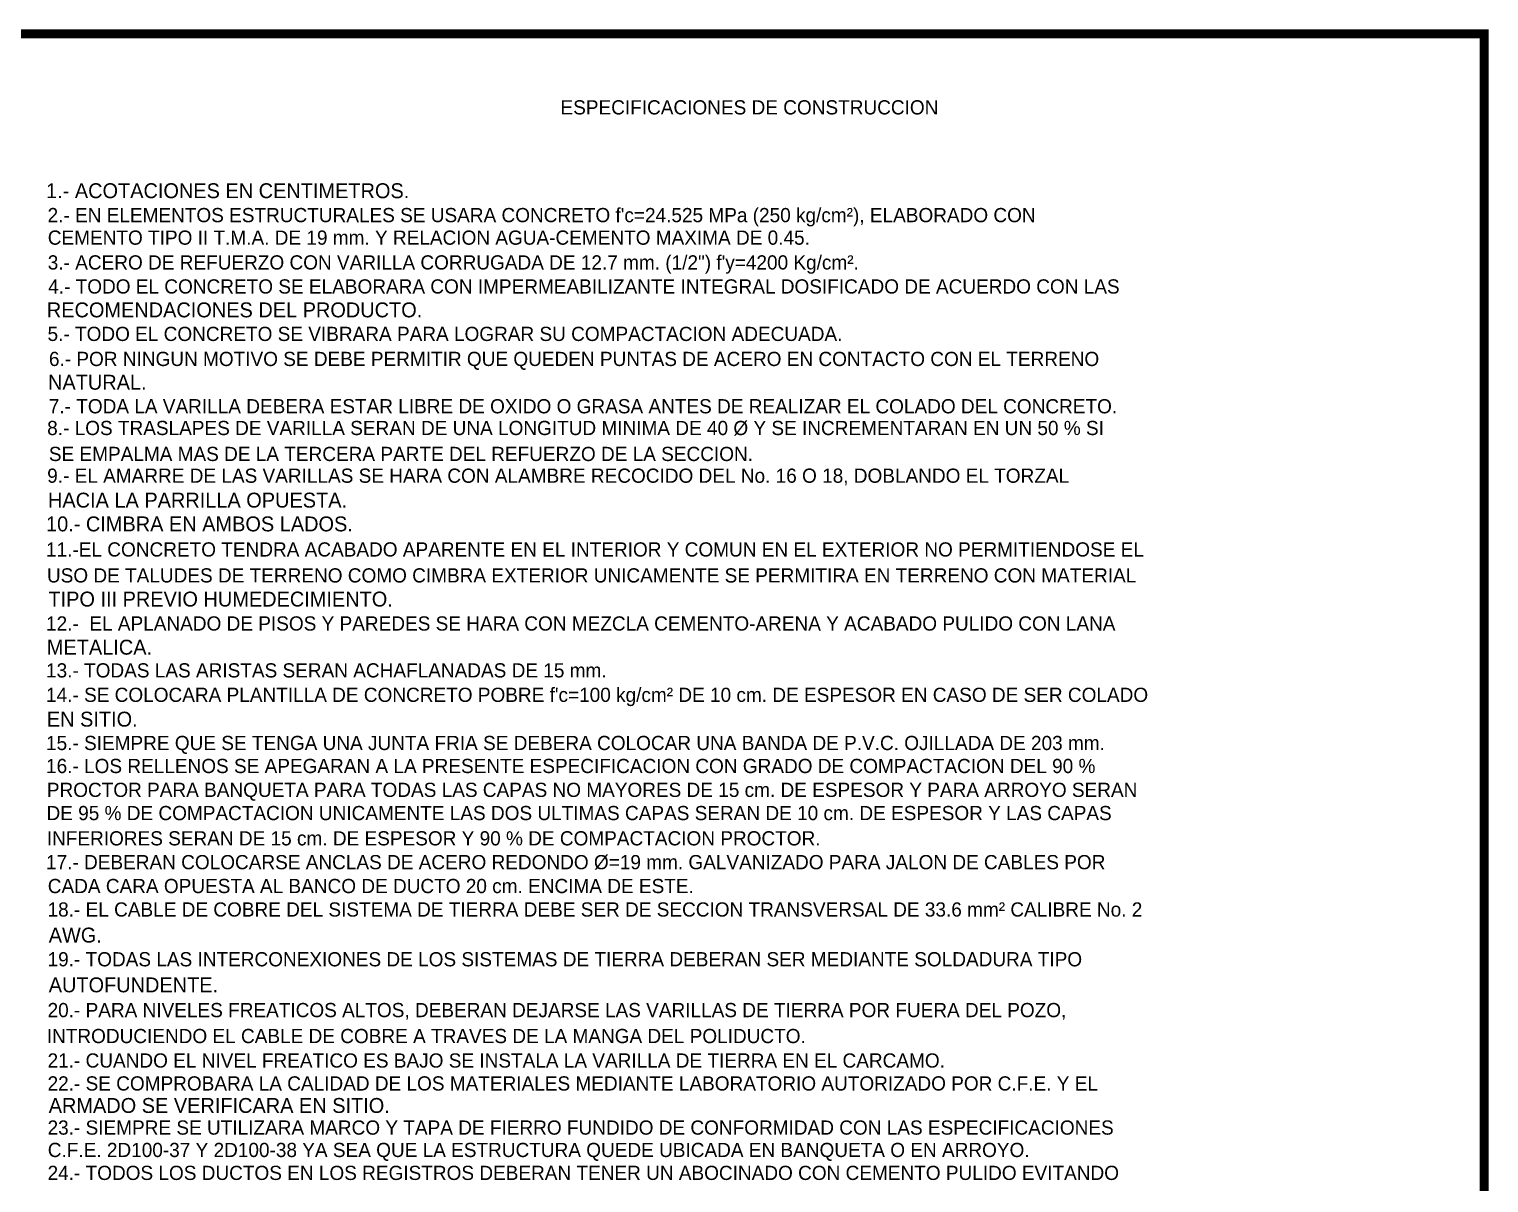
# Model space of a CAD drawing. Header units: centimetres. Extents: x 201 to 3483, y 96 to 2223.
# Drawn here: x 2148 to 3483, y 1167 to 2223 of the extents above; entities that cross this region are included whole.
import ezdxf

# ---------------------------------------------------------------- set-up
doc = ezdxf.new("R2010")
doc.units = ezdxf.units.CM
doc.header["$LTSCALE"] = 10
doc.header["$MEASUREMENT"] = 0
for name, color, linetype in [('DIM', 7, 'CONTINUOUS'), ('MARCO', 7, 'CONTINUOUS'), ('TEXTOS', 7, 'CONTINUOUS')]:
    doc.layers.add(name, color=color, linetype=linetype)
doc.styles.get("Standard").update_dxf_attribs({"font": ''})
doc.styles.get('Standard').set_extended_font_data('Zurich Ex BT')

# ---------------------------------------------------------------- blocks, each defined once
blk = doc.blocks.new('Marco-Reg')
at = {"layer": 'MARCO', "linetype": 'Continuous', "const_width": 8.492823908374419}
blk.add_lwpolyline([(3479.07377426931, 99.99999999999974), (3479.07377426931, 2218.656249999884), (204.7868424513077, 2218.656249999884), (204.7868424513072, 100.0000000000011)], close=True, dxfattribs=at)

msp = doc.modelspace()

# ---------------------------------------------------------------- block references
at = {"layer": 'DIM'}
msp.add_blockref('Marco-Reg', (0, 0), dxfattribs=at)

# ---------------------------------------------------------------- texts
at = {"layer": 'TEXTOS'}
for s, height, p in [('ESPECIFICACIONES DE CONSTRUCCION', 13, (2633.861039494959, 2144.887410900601)), ('1.- ACOTACIONES EN CENTIMETROS.', 13.63917064819966, (2163.098700008089, 2068.27411072799)), ("2.- EN ELEMENTOS ESTRUCTURALES SE USARA CONCRETO f'c=24.525 MPa (250 kg/cm²), ELABORADO CON ", 13, (2164.496830586277, 2046.284036288327)), ('CEMENTO TIPO II T.M.A. DE 19 mm. Y RELACION AGUA-CEMENTO MAXIMA DE 0.45.', 13, (2164.689166009059, 2025.676688016037)), ('3.- ACERO DE REFUERZO CON VARILLA CORRUGADA DE 12.7 mm. (1/2") f\'y=4200 Kg/cm².', 13, (2164.674370976815, 2002.981642644609)), ('4.- TODO EL CONCRETO SE ELABORARA CON IMPERMEABILIZANTE INTEGRAL DOSIFICADO DE ACUERDO CON LAS ', 13, (2165.073836855975, 1980.991568205002)), ('RECOMENDACIONES DEL PRODUCTO.', 13.63917064819966, (2163.831054120408, 1959.221984732725)), ('5.- TODO EL CONCRETO SE VIBRARA PARA LOGRAR SU COMPACTACION ADECUADA.', 13, (2164.482035553581, 1937.574879641128)), ('6.- POR NINGUN MOTIVO SE DEBE PERMITIR QUE QUEDEN PUNTAS DE ACERO EN CONTACTO CON EL TERRENO ', 13, (2165.73769419831, 1914.667998850942)), ('NATURAL.', 13.63917064819966, (2164.923967406843, 1893.012727216296)), ('7.- TODA LA VARILLA DEBERA ESTAR LIBRE DE OXIDO O GRASA ANTES DE REALIZAR EL COLADO DEL CONCRETO.', 13, (2165.61933393765, 1871.365622124698)), ('8.- LOS TRASLAPES DE VARILLA SERAN DE UNA LONGITUD MINIMA DE 40 Ø Y SE INCREMENTARAN EN UN 50 % SI ', 13, (2164.147228197339, 1851.47139440969)), ('SE EMPALMA MAS DE LA TERCERA PARTE DEL REFUERZO DE LA SECCION.', 13, (2165.693309100675, 1827.720276050501)), ('9.- EL AMARRE DE LAS VARILLAS SE HARA CON ALAMBRE RECOCIDO DEL No. 16 O 18, DOBLANDO EL TORZAL ', 13, (2164.147228197339, 1807.826048335492)), ('HACIA LA PARRILLA OPUESTA.', 13.63917064819966, (2164.879582309208, 1785.122853338547)), ('10.- CIMBRA EN AMBOS LADOS.', 13.63917064819966, (2163.098700008089, 1763.361436409319)), ('11.-EL CONCRETO TENDRA ACABADO APARENTE EN EL INTERIOR Y COMUN EN EL EXTERIOR NO PERMITIENDOSE EL ', 13, (2163.098700008089, 1740.323438607413)), ('USO DE TALUDES DE TERRENO COMO CIMBRA EXTERIOR UNICAMENTE SE PERMITIRA EN TERRENO CON MATERIAL ', 13, (2163.934619348373, 1716.572320248168)), ('TIPO III PREVIO HUMEDECIMIENTO.', 13.63917064819966, (2165.280967312354, 1694.574079265511)), ('12.-  EL APLANADO DE PISOS Y PAREDES SE HARA CON MEZCLA CEMENTO-ARENA Y ACABADO PULIDO CON LANA ', 13, (2163.098700008089, 1672.58400482596)), ('METALICA.', 13.63917064819966, (2163.845849153103, 1650.547648619055)), ('13.- TODAS LAS ARISTAS SERAN ACHAFLANADAS DE 15 mm.', 13, (2163.098700008089, 1629.657663568062)), ("14.- SE COLOCARA PLANTILLA DE CONCRETO POBRE f'c=100 kg/cm² DE 10 cm. DE ESPESOR EN CASO DE SER COLADO ", 13, (2163.098700008089, 1607.291536742579)), ('EN SITIO.', 13.63917064819966, (2163.831054120408, 1584.698667153797)), ('15.- SIEMPRE QUE SE TENGA UNA JUNTA FRIA SE DEBERA COLOCAR UNA BANDA DE P.V.C. OJILLADA DE 203 mm.', 13, (2163.098700008089, 1563.223038277467)), ('16.- LOS RELLENOS SE APEGARAN A LA PRESENTE ESPECIFICACION CON GRADO DE COMPACTACION DEL 90 % ', 13, (2163.098700008089, 1542.17056179194)), ('PROCTOR PARA BANQUETA PARA TODAS LAS CAPAS NO MAYORES DE 15 cm. DE ESPESOR Y PARA ARROYO SERAN ', 13, (2163.831054120408, 1520.324764788751)), ('DE 95 % DE COMPACTACION UNICAMENTE LAS DOS ULTIMAS CAPAS SERAN DE 10 cm. DE ESPESOR Y LAS CAPAS ', 13, (2163.542356107012, 1499.088659115495)), ('INFERIORES SERAN DE 15 cm. DE ESPESOR Y 90 % DE COMPACTACION PROCTOR.', 13, (2163.779271506653, 1475.966281239628)), ('17.- DEBERAN COLOCARSE ANCLAS DE ACERO REDONDO Ø=19 mm. GALVANIZADO PARA JALON DE CABLES POR ', 13, (2163.098700008089, 1454.16673216862)), ('CADA CARA OPUESTA AL BANCO DE DUCTO 20 cm. ENCIMA DE ESTE.', 13, (2164.689166009059, 1432.320935165431)), ('18.- EL CABLE DE COBRE DEL SISTEMA DE TIERRA DEBE SER DE SECCION TRANSVERSAL DE 33.6 mm² CALIBRE No. 2 ', 13, (2164.496830586277, 1410.852977593117)), ('AWG.', 13.63917064819966, (2165.539880382037, 1387.101859233929)), ('19.- TODAS LAS INTERCONEXIONES DE LOS SISTEMAS DE TIERRA DEBERAN SER MEDIANTE SOLDADURA TIPO ', 13, (2164.496830586277, 1365.302327080451)), ('AUTOFUNDENTE.', 13.63917064819966, (2165.539880382037, 1341.551208721207)), ('20.- PARA NIVELES FREATICOS ALTOS, DEBERAN DEJARSE LAS VARILLAS DE TIERRA POR FUERA DEL POZO, ', 13, (2164.496830586277, 1318.798998972198)), ('INTRODUCIENDO EL CABLE DE COBRE A TRAVES DE LA MANGA DEL POLIDUCTO.', 13, (2163.779271506653, 1295.04788061301)), ('21.- CUANDO EL NIVEL FREATICO ES BAJO SE INSTALA LA VARILLA DE TIERRA EN EL CARCAMO.', 13, (2164.496830586277, 1272.657706282873)), ('22.- SE COMPROBARA LA CALIDAD DE LOS MATERIALES MEDIANTE LABORATORIO AUTORIZADO POR C.F.E. Y EL ', 13, (2164.496830586277, 1251.677439981316)), ('ARMADO SE VERIFICARA EN SITIO.', 13.63917064819966, (2165.539880382037, 1231.184420464187)), ('23.- SIEMPRE SE UTILIZARA MARCO Y TAPA DE FIERRO FUNDIDO DE CONFORMIDAD CON LAS ESPECIFICACIONES ', 13, (2164.496830586277, 1211.290192749178)), ('C.F.E. 2D100-37 Y 2D100-38 YA SEA QUE LA ESTRUCTURA QUEDE UBICADA EN BANQUETA O EN ARROYO.', 13, (2164.689166009059, 1190.797139396875)), ('24.- TODOS LOS DUCTOS EN LOS REGISTROS DEBERAN TENER UN ABOCINADO CON CEMENTO PULIDO EVITANDO ', 13, (2164.496830586277, 1169.816890012848))]:
    msp.add_text(s, height=height, dxfattribs=at).set_placement(p)

doc.saveas('drawing.dxf')
